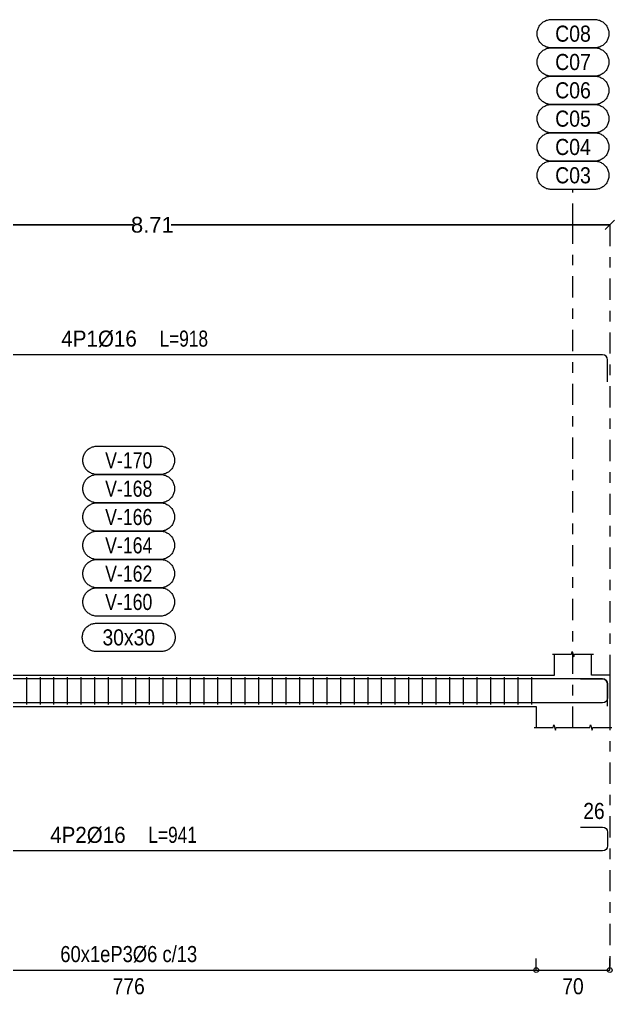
# Model space of a CAD drawing. Header units: millimetres. Extents: x 2 to 158, y -69 to 77.
# Drawn here: x 19.73 to 25.4, y -46.02 to -36.73 of the extents above; entities that cross this region are included whole.
import ezdxf
from ezdxf.enums import TextEntityAlignment as Align

# ---------------------------------------------------------------- set-up
doc = ezdxf.new("R2010")
doc.units = ezdxf.units.MM
doc.linetypes.add('CYPE_RAYAPUNTO', pattern=[0.4125, 0.2025, -0.105, 0, -0.105])
for name, color, linetype, lineweight in [('ALZ_ARM_LONG_ARM_TEXTOS', 3, 'Continuous', 9), ('ALZ_ARM_LONG_TXT_LONG', 3, 'Continuous', 9), ('ALZ_ARM_TRANS_TXT_EST', 3, 'Continuous', 9), ('ALZ_CONT_NUDOS', 122, 'Continuous', 9), ('ALZ_CONT_VIG_HORMIGON', 2, 'Continuous', 9), ('ALZ_COT_COT_ANCLAJES', 3, 'Continuous', 0), ('ALZ_COT_COT_EST', 3, 'Continuous', 0), ('ALZ_COT_COT_LIN_APOYOS', 2, 'CYPE_RAYAPUNTO', 0), ('ALZ_COT_LONGITUD_PROYECTADA', 122, 'Continuous', 0), ('ALZ_COT_TEXTOS_ESTRIBOS', 122, 'Continuous', 0), ('ALZ_REF_COT_LIN_AUX_COTA', 2, 'CYPE_RAYAPUNTO', 9), ('ALZ_REF_REF_NOMBRE', 3, 'Continuous', 9), ('ALZ_REF_REF_REFERENCIA', 3, 'Continuous', 9), ('ALZ_REF_TEXTO_REF_NOMBRE', 3, 'Continuous', 9), ('ALZ_REF_TEXTO_REF_REFERENCIA', 3, 'Continuous', 9), ('ARM_LONGITUDINAL_Ø16', 212, 'Continuous', 9), ('ARM_TRANSVERSAL_Ø6', 151, 'Continuous', 9)]:
    doc.layers.add(name, color=color, linetype=linetype, lineweight=lineweight)
doc.styles.add('CYPETXT_0.225_romans', font='arial.ttf', dxfattribs={"height": 0.15})
doc.styles.add('CYPETXT_romans', font='arial.ttf', dxfattribs={"height": 0.2})
doc.dimstyles.new('cype_oblique', dxfattribs={"dimtxt": 0.18, "dimasz": 0.18, "dimexe": 0.05625, "dimexo": 0.05625, "dimgap": 0, "dimtad": 0, "dimdec": 4, "dimzin": 0, "dimdsep": 46, "dimtxsty": 'CYPETXT_0.225_romans', "dimblk": 'OBLIQUE', "dimtsz": 0.045, "dimcen": 0.09, "dimadec": 0, "dimazin": 0, "dimtfac": 1, "dimtdec": 4, "dimtofl": 0, "dimtmove": 2, "dimatfit": 3, "dimfxl": 1, "dimtolj": 1, "dimtzin": 0, "dimarcsym": 0})

# ---------------------------------------------------------------- blocks, each defined once
blk = doc.blocks.new('*D255')
at = {"layer": 'ALZ_COT_LONGITUD_PROYECTADA', "color": 0, "lineweight": -2, "transparency": 16777216}
for p, q in [((16.5972, -38.7325), (16.6872, -38.6425)), ((25.3072, -38.7325), (25.3972, -38.6425)), ((16.6422, -38.6875), (20.8168, -38.6875)), ((25.3522, -38.6875), (21.1777, -38.6875))]:
    blk.add_line(p, q, dxfattribs=at)
at = {"layer": 'Defpoints', "color": 0, "transparency": 16777216}
for p in [(16.6422, -38.6875), (16.6422, -38.6875), (25.3522, -38.6875)]:
    blk.add_point(p, dxfattribs=at)
at = {"layer": 'ALZ_COT_LONGITUD_PROYECTADA', "color": 0, "transparency": 16777216, "insert": (20.9972, -38.6875), "char_height": 0.15, "attachment_point": 5, "style": 'CYPETXT_0.225_romans'}
blk.add_mtext('\\A1;8.71', dxfattribs=at)
blk = doc.blocks.new('_OBLIQUE')
at = {"color": 0, "linetype": 'ByBlock', "lineweight": -2}
blk.add_line((-0.5, -0.5), (0.5, 0.5), dxfattribs=at)

msp = doc.modelspace()

# ---------------------------------------------------------------- linework, layer by layer
at = {"layer": 'ALZ_CONT_NUDOS'}
for p, q in [((24.82721, -42.97948), (24.82721, -42.77948)), ((25.17721, -42.97948), (25.17721, -42.77948)), ((24.65221, -42.97948), (24.82721, -42.97948)), ((25.35221, -42.97948), (25.17721, -42.97948)), ((24.65221, -43.27948), (24.65221, -43.47948)), ((25.35221, -43.27948), (25.35221, -43.47948))]:
    msp.add_line(p, q, dxfattribs=at)
for points in [[(24.80721, -42.77948), (24.98721, -42.77948), (24.99471, -42.75448), (25.00971, -42.80448), (25.01721, -42.77948), (25.19721, -42.77948)], [(25.35221, -42.97948), (25.35221, -43.27948)], [(24.63221, -43.47948), (24.81221, -43.47948), (24.81971, -43.45448), (24.83471, -43.50448), (24.84221, -43.47948), (25.02221, -43.47948)], [(24.98221, -43.47948), (25.16221, -43.47948), (25.16971, -43.45448), (25.18471, -43.50448), (25.19221, -43.47948), (25.37221, -43.47948)]]:
    msp.add_lwpolyline(points, dxfattribs=at)
at = {"layer": 'ALZ_CONT_VIG_HORMIGON'}
for p, q in [((16.89221, -42.97948), (24.65221, -42.97948)), ((16.89221, -43.27948), (24.65221, -43.27948))]:
    msp.add_line(p, q, dxfattribs=at)
at = {"layer": 'ALZ_COT_COT_EST'}
msp.add_line((24.65221, -45.7914), (24.65221, -45.6789), dxfattribs=at)
for points in [[(16.89221, -45.7914), (24.65221, -45.7914), (24.65221, -45.6789)], [(24.65221, -45.7914), (25.35221, -45.7914), (25.35221, -45.6789)]]:
    msp.add_lwpolyline(points, dxfattribs=at)
for centre in [(24.65221, -45.7914), (24.65221, -45.7914), (25.35221, -45.7914)]:
    msp.add_circle(centre, 0.0225, dxfattribs=at)
at = {"layer": 'ALZ_COT_COT_LIN_APOYOS'}
msp.add_line((25.35221, -38.6875), (25.35221, -45.7914), dxfattribs=at)
at = {"layer": 'ALZ_REF_COT_LIN_AUX_COTA'}
for p, q in [((25.00221, -38.6875), (25.00221, -38.35)), ((25.00221, -43.47948), (25.00221, -38.6875))]:
    msp.add_line(p, q, dxfattribs=at)
at = {"layer": 'ALZ_REF_REF_NOMBRE'}
for points in [[(21.07371, -40.79698), (21.08273, -40.79728), (21.09171, -40.79818), (21.1006, -40.79968), (21.10938, -40.80178), (21.118, -40.80445), (21.12642, -40.80769), (21.1346, -40.81149), (21.14251, -40.81583), (21.15012, -40.82068), (21.15738, -40.82603), (21.16427, -40.83186), (21.17075, -40.83813), (21.17681, -40.84482), (21.1824, -40.8519), (21.1875, -40.85934), (21.1921, -40.8671), (21.19617, -40.87515), (21.19969, -40.88346), (21.20265, -40.89198), (21.20504, -40.90068), (21.20683, -40.90953), (21.20804, -40.91847), (21.20864, -40.92747), (21.20864, -40.93649), (21.20804, -40.94549), (21.20683, -40.95443), (21.20504, -40.96328), (21.20265, -40.97198), (21.19969, -40.9805), (21.19617, -40.98881), (21.1921, -40.99686), (21.1875, -41.00462), (21.1824, -41.01206), (21.17681, -41.01914), (21.17075, -41.02583), (21.16427, -41.0321), (21.15738, -41.03793), (21.15012, -41.04328), (21.14251, -41.04813), (21.1346, -41.05247), (21.12642, -41.05627), (21.118, -41.05951), (21.10938, -41.06218), (21.1006, -41.06427), (21.09171, -41.06578), (21.08273, -41.06668), (21.07371, -41.06698), (20.47071, -41.06698), (20.4617, -41.06668), (20.45272, -41.06578), (20.44382, -41.06427), (20.43505, -41.06218), (20.42643, -41.05951), (20.41801, -41.05627), (20.40983, -41.05247), (20.40192, -41.04813), (20.39431, -41.04328), (20.38705, -41.03793), (20.38016, -41.0321), (20.37367, -41.02583), (20.36762, -41.01914), (20.36203, -41.01206), (20.35692, -41.00462), (20.35233, -40.99686), (20.34826, -40.98881), (20.34473, -40.9805), (20.34177, -40.97198), (20.33939, -40.96328), (20.33759, -40.95443), (20.33639, -40.94549), (20.33579, -40.93649), (20.33579, -40.92747), (20.33639, -40.91847), (20.33759, -40.90953), (20.33939, -40.90068), (20.34177, -40.89198), (20.34473, -40.88346), (20.34826, -40.87515), (20.35233, -40.8671), (20.35692, -40.85934), (20.36203, -40.8519), (20.36762, -40.84482), (20.37367, -40.83813), (20.38016, -40.83186), (20.38705, -40.82603), (20.39431, -40.82068), (20.40192, -40.81583), (20.40983, -40.81149), (20.41801, -40.80769), (20.42643, -40.80445), (20.43505, -40.80178), (20.44382, -40.79968), (20.45272, -40.79818), (20.4617, -40.79728), (20.47071, -40.79698), (21.07371, -40.79698)], [(21.07371, -41.06698), (21.08273, -41.06728), (21.09171, -41.06818), (21.1006, -41.06968), (21.10938, -41.07178), (21.118, -41.07445), (21.12642, -41.07769), (21.1346, -41.08149), (21.14251, -41.08583), (21.15012, -41.09068), (21.15738, -41.09603), (21.16427, -41.10186), (21.17075, -41.10813), (21.17681, -41.11482), (21.1824, -41.1219), (21.1875, -41.12934), (21.1921, -41.1371), (21.19617, -41.14515), (21.19969, -41.15346), (21.20265, -41.16198), (21.20504, -41.17068), (21.20683, -41.17953), (21.20804, -41.18847), (21.20864, -41.19747), (21.20864, -41.20649), (21.20804, -41.21549), (21.20683, -41.22443), (21.20504, -41.23328), (21.20265, -41.24198), (21.19969, -41.2505), (21.19617, -41.25881), (21.1921, -41.26686), (21.1875, -41.27462), (21.1824, -41.28206), (21.17681, -41.28914), (21.17075, -41.29583), (21.16427, -41.3021), (21.15738, -41.30793), (21.15012, -41.31328), (21.14251, -41.31813), (21.1346, -41.32247), (21.12642, -41.32627), (21.118, -41.32951), (21.10938, -41.33218), (21.1006, -41.33427), (21.09171, -41.33578), (21.08273, -41.33668), (21.07371, -41.33698), (20.47071, -41.33698), (20.4617, -41.33668), (20.45272, -41.33578), (20.44382, -41.33427), (20.43505, -41.33218), (20.42643, -41.32951), (20.41801, -41.32627), (20.40983, -41.32247), (20.40192, -41.31813), (20.39431, -41.31328), (20.38705, -41.30793), (20.38016, -41.3021), (20.37367, -41.29583), (20.36762, -41.28914), (20.36203, -41.28206), (20.35692, -41.27462), (20.35233, -41.26686), (20.34826, -41.25881), (20.34473, -41.2505), (20.34177, -41.24198), (20.33939, -41.23328), (20.33759, -41.22443), (20.33639, -41.21549), (20.33579, -41.20649), (20.33579, -41.19747), (20.33639, -41.18847), (20.33759, -41.17953), (20.33939, -41.17068), (20.34177, -41.16198), (20.34473, -41.15346), (20.34826, -41.14515), (20.35233, -41.1371), (20.35692, -41.12934), (20.36203, -41.1219), (20.36762, -41.11482), (20.37367, -41.10813), (20.38016, -41.10186), (20.38705, -41.09603), (20.39431, -41.09068), (20.40192, -41.08583), (20.40983, -41.08149), (20.41801, -41.07769), (20.42643, -41.07445), (20.43505, -41.07178), (20.44382, -41.06968), (20.45272, -41.06818), (20.4617, -41.06728), (20.47071, -41.06698), (21.07371, -41.06698)], [(21.07371, -41.33698), (21.08273, -41.33728), (21.09171, -41.33818), (21.1006, -41.33968), (21.10938, -41.34178), (21.118, -41.34445), (21.12642, -41.34769), (21.1346, -41.35149), (21.14251, -41.35583), (21.15012, -41.36068), (21.15738, -41.36603), (21.16427, -41.37186), (21.17075, -41.37813), (21.17681, -41.38482), (21.1824, -41.3919), (21.1875, -41.39934), (21.1921, -41.4071), (21.19617, -41.41515), (21.19969, -41.42346), (21.20265, -41.43198), (21.20504, -41.44068), (21.20683, -41.44953), (21.20804, -41.45847), (21.20864, -41.46747), (21.20864, -41.47649), (21.20804, -41.48549), (21.20683, -41.49443), (21.20504, -41.50328), (21.20265, -41.51198), (21.19969, -41.5205), (21.19617, -41.52881), (21.1921, -41.53686), (21.1875, -41.54462), (21.1824, -41.55206), (21.17681, -41.55914), (21.17075, -41.56583), (21.16427, -41.5721), (21.15738, -41.57793), (21.15012, -41.58328), (21.14251, -41.58813), (21.1346, -41.59247), (21.12642, -41.59627), (21.118, -41.59951), (21.10938, -41.60218), (21.1006, -41.60427), (21.09171, -41.60578), (21.08273, -41.60668), (21.07371, -41.60698), (20.47071, -41.60698), (20.4617, -41.60668), (20.45272, -41.60578), (20.44382, -41.60427), (20.43505, -41.60218), (20.42643, -41.59951), (20.41801, -41.59627), (20.40983, -41.59247), (20.40192, -41.58813), (20.39431, -41.58328), (20.38705, -41.57793), (20.38016, -41.5721), (20.37367, -41.56583), (20.36762, -41.55914), (20.36203, -41.55206), (20.35692, -41.54462), (20.35233, -41.53686), (20.34826, -41.52881), (20.34473, -41.5205), (20.34177, -41.51198), (20.33939, -41.50328), (20.33759, -41.49443), (20.33639, -41.48549), (20.33579, -41.47649), (20.33579, -41.46747), (20.33639, -41.45847), (20.33759, -41.44953), (20.33939, -41.44068), (20.34177, -41.43198), (20.34473, -41.42346), (20.34826, -41.41515), (20.35233, -41.4071), (20.35692, -41.39934), (20.36203, -41.3919), (20.36762, -41.38482), (20.37367, -41.37813), (20.38016, -41.37186), (20.38705, -41.36603), (20.39431, -41.36068), (20.40192, -41.35583), (20.40983, -41.35149), (20.41801, -41.34769), (20.42643, -41.34445), (20.43505, -41.34178), (20.44382, -41.33968), (20.45272, -41.33818), (20.4617, -41.33728), (20.47071, -41.33698), (21.07371, -41.33698)], [(21.07371, -41.60698), (21.08273, -41.60728), (21.09171, -41.60818), (21.1006, -41.60968), (21.10938, -41.61178), (21.118, -41.61445), (21.12642, -41.61769), (21.1346, -41.62149), (21.14251, -41.62583), (21.15012, -41.63068), (21.15738, -41.63603), (21.16427, -41.64186), (21.17075, -41.64813), (21.17681, -41.65482), (21.1824, -41.6619), (21.1875, -41.66934), (21.1921, -41.6771), (21.19617, -41.68515), (21.19969, -41.69346), (21.20265, -41.70198), (21.20504, -41.71068), (21.20683, -41.71953), (21.20804, -41.72847), (21.20864, -41.73747), (21.20864, -41.74649), (21.20804, -41.75549), (21.20683, -41.76443), (21.20504, -41.77328), (21.20265, -41.78198), (21.19969, -41.7905), (21.19617, -41.79881), (21.1921, -41.80686), (21.1875, -41.81462), (21.1824, -41.82206), (21.17681, -41.82914), (21.17075, -41.83583), (21.16427, -41.8421), (21.15738, -41.84793), (21.15012, -41.85328), (21.14251, -41.85813), (21.1346, -41.86247), (21.12642, -41.86627), (21.118, -41.86951), (21.10938, -41.87218), (21.1006, -41.87427), (21.09171, -41.87578), (21.08273, -41.87668), (21.07371, -41.87698), (20.47071, -41.87698), (20.4617, -41.87668), (20.45272, -41.87578), (20.44382, -41.87427), (20.43505, -41.87218), (20.42643, -41.86951), (20.41801, -41.86627), (20.40983, -41.86247), (20.40192, -41.85813), (20.39431, -41.85328), (20.38705, -41.84793), (20.38016, -41.8421), (20.37367, -41.83583), (20.36762, -41.82914), (20.36203, -41.82206), (20.35692, -41.81462), (20.35233, -41.80686), (20.34826, -41.79881), (20.34473, -41.7905), (20.34177, -41.78198), (20.33939, -41.77328), (20.33759, -41.76443), (20.33639, -41.75549), (20.33579, -41.74649), (20.33579, -41.73747), (20.33639, -41.72847), (20.33759, -41.71953), (20.33939, -41.71068), (20.34177, -41.70198), (20.34473, -41.69346), (20.34826, -41.68515), (20.35233, -41.6771), (20.35692, -41.66934), (20.36203, -41.6619), (20.36762, -41.65482), (20.37367, -41.64813), (20.38016, -41.64186), (20.38705, -41.63603), (20.39431, -41.63068), (20.40192, -41.62583), (20.40983, -41.62149), (20.41801, -41.61769), (20.42643, -41.61445), (20.43505, -41.61178), (20.44382, -41.60968), (20.45272, -41.60818), (20.4617, -41.60728), (20.47071, -41.60698), (21.07371, -41.60698)], [(21.07371, -41.87698), (21.08273, -41.87728), (21.09171, -41.87818), (21.1006, -41.87968), (21.10938, -41.88178), (21.118, -41.88445), (21.12642, -41.88769), (21.1346, -41.89149), (21.14251, -41.89583), (21.15012, -41.90068), (21.15738, -41.90603), (21.16427, -41.91186), (21.17075, -41.91813), (21.17681, -41.92482), (21.1824, -41.9319), (21.1875, -41.93934), (21.1921, -41.9471), (21.19617, -41.95515), (21.19969, -41.96346), (21.20265, -41.97198), (21.20504, -41.98068), (21.20683, -41.98953), (21.20804, -41.99847), (21.20864, -42.00747), (21.20864, -42.01649), (21.20804, -42.02549), (21.20683, -42.03443), (21.20504, -42.04328), (21.20265, -42.05198), (21.19969, -42.0605), (21.19617, -42.06881), (21.1921, -42.07686), (21.1875, -42.08462), (21.1824, -42.09206), (21.17681, -42.09914), (21.17075, -42.10583), (21.16427, -42.1121), (21.15738, -42.11793), (21.15012, -42.12328), (21.14251, -42.12813), (21.1346, -42.13247), (21.12642, -42.13627), (21.118, -42.13951), (21.10938, -42.14218), (21.1006, -42.14427), (21.09171, -42.14578), (21.08273, -42.14668), (21.07371, -42.14698), (20.47071, -42.14698), (20.4617, -42.14668), (20.45272, -42.14578), (20.44382, -42.14427), (20.43505, -42.14218), (20.42643, -42.13951), (20.41801, -42.13627), (20.40983, -42.13247), (20.40192, -42.12813), (20.39431, -42.12328), (20.38705, -42.11793), (20.38016, -42.1121), (20.37367, -42.10583), (20.36762, -42.09914), (20.36203, -42.09206), (20.35692, -42.08462), (20.35233, -42.07686), (20.34826, -42.06881), (20.34473, -42.0605), (20.34177, -42.05198), (20.33939, -42.04328), (20.33759, -42.03443), (20.33639, -42.02549), (20.33579, -42.01649), (20.33579, -42.00747), (20.33639, -41.99847), (20.33759, -41.98953), (20.33939, -41.98068), (20.34177, -41.97198), (20.34473, -41.96346), (20.34826, -41.95515), (20.35233, -41.9471), (20.35692, -41.93934), (20.36203, -41.9319), (20.36762, -41.92482), (20.37367, -41.91813), (20.38016, -41.91186), (20.38705, -41.90603), (20.39431, -41.90068), (20.40192, -41.89583), (20.40983, -41.89149), (20.41801, -41.88769), (20.42643, -41.88445), (20.43505, -41.88178), (20.44382, -41.87968), (20.45272, -41.87818), (20.4617, -41.87728), (20.47071, -41.87698), (21.07371, -41.87698)], [(21.07371, -42.14698), (21.08273, -42.14728), (21.09171, -42.14818), (21.1006, -42.14968), (21.10938, -42.15178), (21.118, -42.15445), (21.12642, -42.15769), (21.1346, -42.16149), (21.14251, -42.16583), (21.15012, -42.17068), (21.15738, -42.17603), (21.16427, -42.18186), (21.17075, -42.18813), (21.17681, -42.19482), (21.1824, -42.2019), (21.1875, -42.20934), (21.1921, -42.2171), (21.19617, -42.22515), (21.19969, -42.23346), (21.20265, -42.24198), (21.20504, -42.25068), (21.20683, -42.25953), (21.20804, -42.26847), (21.20864, -42.27747), (21.20864, -42.28649), (21.20804, -42.29549), (21.20683, -42.30443), (21.20504, -42.31328), (21.20265, -42.32198), (21.19969, -42.3305), (21.19617, -42.33881), (21.1921, -42.34686), (21.1875, -42.35462), (21.1824, -42.36206), (21.17681, -42.36914), (21.17075, -42.37583), (21.16427, -42.3821), (21.15738, -42.38793), (21.15012, -42.39328), (21.14251, -42.39813), (21.1346, -42.40247), (21.12642, -42.40627), (21.118, -42.40951), (21.10938, -42.41218), (21.1006, -42.41427), (21.09171, -42.41578), (21.08273, -42.41668), (21.07371, -42.41698), (20.47071, -42.41698), (20.4617, -42.41668), (20.45272, -42.41578), (20.44382, -42.41427), (20.43505, -42.41218), (20.42643, -42.40951), (20.41801, -42.40627), (20.40983, -42.40247), (20.40192, -42.39813), (20.39431, -42.39328), (20.38705, -42.38793), (20.38016, -42.3821), (20.37367, -42.37583), (20.36762, -42.36914), (20.36203, -42.36206), (20.35692, -42.35462), (20.35233, -42.34686), (20.34826, -42.33881), (20.34473, -42.3305), (20.34177, -42.32198), (20.33939, -42.31328), (20.33759, -42.30443), (20.33639, -42.29549), (20.33579, -42.28649), (20.33579, -42.27747), (20.33639, -42.26847), (20.33759, -42.25953), (20.33939, -42.25068), (20.34177, -42.24198), (20.34473, -42.23346), (20.34826, -42.22515), (20.35233, -42.2171), (20.35692, -42.20934), (20.36203, -42.2019), (20.36762, -42.19482), (20.37367, -42.18813), (20.38016, -42.18186), (20.38705, -42.17603), (20.39431, -42.17068), (20.40192, -42.16583), (20.40983, -42.16149), (20.41801, -42.15769), (20.42643, -42.15445), (20.43505, -42.15178), (20.44382, -42.14968), (20.45272, -42.14818), (20.4617, -42.14728), (20.47071, -42.14698), (21.07371, -42.14698)], [(21.07934, -42.48448), (21.08836, -42.48478), (21.09733, -42.48568), (21.10623, -42.48718), (21.115, -42.48928), (21.12362, -42.49195), (21.13204, -42.49519), (21.14022, -42.49899), (21.14814, -42.50333), (21.15574, -42.50818), (21.163, -42.51353), (21.16989, -42.51936), (21.17638, -42.52563), (21.18243, -42.53232), (21.18802, -42.5394), (21.19313, -42.54684), (21.19773, -42.5546), (21.2018, -42.56265), (21.20532, -42.57096), (21.20828, -42.57948), (21.21066, -42.58818), (21.21246, -42.59703), (21.21366, -42.60597), (21.21426, -42.61497), (21.21426, -42.62399), (21.21366, -42.63299), (21.21246, -42.64193), (21.21066, -42.65078), (21.20828, -42.65948), (21.20532, -42.668), (21.2018, -42.67631), (21.19773, -42.68436), (21.19313, -42.69212), (21.18802, -42.69956), (21.18243, -42.70664), (21.17638, -42.71333), (21.16989, -42.7196), (21.163, -42.72543), (21.15574, -42.73078), (21.14814, -42.73563), (21.14022, -42.73997), (21.13204, -42.74377), (21.12362, -42.74701), (21.115, -42.74968), (21.10623, -42.75177), (21.09733, -42.75328), (21.08836, -42.75418), (21.07934, -42.75448), (20.46509, -42.75448), (20.45607, -42.75418), (20.44709, -42.75328), (20.4382, -42.75177), (20.42942, -42.74968), (20.42081, -42.74701), (20.41239, -42.74377), (20.4042, -42.73997), (20.39629, -42.73563), (20.38869, -42.73078), (20.38142, -42.72543), (20.37453, -42.7196), (20.36805, -42.71333), (20.362, -42.70664), (20.3564, -42.69956), (20.3513, -42.69212), (20.3467, -42.68436), (20.34263, -42.67631), (20.33911, -42.668), (20.33615, -42.65948), (20.33377, -42.65078), (20.33197, -42.64193), (20.33077, -42.63299), (20.33016, -42.62399), (20.33016, -42.61497), (20.33077, -42.60597), (20.33197, -42.59703), (20.33377, -42.58818), (20.33615, -42.57948), (20.33911, -42.57096), (20.34263, -42.56265), (20.3467, -42.5546), (20.3513, -42.54684), (20.3564, -42.5394), (20.362, -42.53232), (20.36805, -42.52563), (20.37453, -42.51936), (20.38142, -42.51353), (20.38869, -42.50818), (20.39629, -42.50333), (20.4042, -42.49899), (20.41239, -42.49519), (20.42081, -42.49195), (20.42942, -42.48928), (20.4382, -42.48718), (20.44709, -42.48568), (20.45607, -42.48478), (20.46509, -42.48448), (21.07934, -42.48448)]]:
    msp.add_lwpolyline(points, close=True, dxfattribs=at)
at = {"layer": 'ALZ_REF_REF_REFERENCIA'}
for points in [[(25.20921, -36.73), (25.21823, -36.7303), (25.22721, -36.73121), (25.2361, -36.73271), (25.24488, -36.7348), (25.2535, -36.73747), (25.26192, -36.74071), (25.2701, -36.74451), (25.27801, -36.74885), (25.28562, -36.7537), (25.29288, -36.75905), (25.29977, -36.76488), (25.30625, -36.77115), (25.31231, -36.77784), (25.3179, -36.78492), (25.323, -36.79236), (25.3276, -36.80012), (25.33167, -36.80817), (25.33519, -36.81648), (25.33815, -36.825), (25.34054, -36.83371), (25.34233, -36.84255), (25.34354, -36.85149), (25.34414, -36.86049), (25.34414, -36.86951), (25.34354, -36.87851), (25.34233, -36.88746), (25.34054, -36.8963), (25.33815, -36.905), (25.33519, -36.91352), (25.33167, -36.92183), (25.3276, -36.92988), (25.323, -36.93764), (25.3179, -36.94508), (25.31231, -36.95216), (25.30625, -36.95885), (25.29977, -36.96512), (25.29288, -36.97095), (25.28562, -36.9763), (25.27801, -36.98116), (25.2701, -36.98549), (25.26192, -36.98929), (25.2535, -36.99253), (25.24488, -36.9952), (25.2361, -36.9973), (25.22721, -36.9988), (25.21823, -36.9997), (25.20921, -37), (24.79521, -37), (24.7862, -36.9997), (24.77722, -36.9988), (24.76832, -36.9973), (24.75955, -36.9952), (24.75093, -36.99253), (24.74251, -36.98929), (24.73433, -36.98549), (24.72642, -36.98116), (24.71881, -36.9763), (24.71155, -36.97095), (24.70466, -36.96512), (24.69817, -36.95885), (24.69212, -36.95216), (24.68653, -36.94508), (24.68142, -36.93764), (24.67683, -36.92988), (24.67276, -36.92183), (24.66923, -36.91352), (24.66627, -36.905), (24.66389, -36.8963), (24.66209, -36.88746), (24.66089, -36.87851), (24.66029, -36.86951), (24.66029, -36.86049), (24.66089, -36.85149), (24.66209, -36.84255), (24.66389, -36.83371), (24.66627, -36.825), (24.66923, -36.81648), (24.67276, -36.80817), (24.67683, -36.80012), (24.68142, -36.79236), (24.68653, -36.78492), (24.69212, -36.77784), (24.69817, -36.77115), (24.70466, -36.76488), (24.71155, -36.75905), (24.71881, -36.7537), (24.72642, -36.74885), (24.73433, -36.74451), (24.74251, -36.74071), (24.75093, -36.73747), (24.75955, -36.7348), (24.76832, -36.73271), (24.77722, -36.73121), (24.7862, -36.7303), (24.79521, -36.73), (25.20921, -36.73)], [(25.20921, -37), (25.21823, -37.0003), (25.22721, -37.00121), (25.2361, -37.00271), (25.24488, -37.0048), (25.2535, -37.00747), (25.26192, -37.01071), (25.2701, -37.01451), (25.27801, -37.01885), (25.28562, -37.0237), (25.29288, -37.02905), (25.29977, -37.03488), (25.30625, -37.04115), (25.31231, -37.04784), (25.3179, -37.05492), (25.323, -37.06236), (25.3276, -37.07012), (25.33167, -37.07817), (25.33519, -37.08648), (25.33815, -37.095), (25.34054, -37.10371), (25.34233, -37.11255), (25.34354, -37.12149), (25.34414, -37.13049), (25.34414, -37.13951), (25.34354, -37.14851), (25.34233, -37.15746), (25.34054, -37.1663), (25.33815, -37.175), (25.33519, -37.18352), (25.33167, -37.19183), (25.3276, -37.19988), (25.323, -37.20764), (25.3179, -37.21508), (25.31231, -37.22216), (25.30625, -37.22885), (25.29977, -37.23512), (25.29288, -37.24095), (25.28562, -37.2463), (25.27801, -37.25116), (25.2701, -37.25549), (25.26192, -37.25929), (25.2535, -37.26253), (25.24488, -37.2652), (25.2361, -37.2673), (25.22721, -37.2688), (25.21823, -37.2697), (25.20921, -37.27), (24.79521, -37.27), (24.7862, -37.2697), (24.77722, -37.2688), (24.76832, -37.2673), (24.75955, -37.2652), (24.75093, -37.26253), (24.74251, -37.25929), (24.73433, -37.25549), (24.72642, -37.25116), (24.71881, -37.2463), (24.71155, -37.24095), (24.70466, -37.23512), (24.69817, -37.22885), (24.69212, -37.22216), (24.68653, -37.21508), (24.68142, -37.20764), (24.67683, -37.19988), (24.67276, -37.19183), (24.66923, -37.18352), (24.66627, -37.175), (24.66389, -37.1663), (24.66209, -37.15746), (24.66089, -37.14851), (24.66029, -37.13951), (24.66029, -37.13049), (24.66089, -37.12149), (24.66209, -37.11255), (24.66389, -37.10371), (24.66627, -37.095), (24.66923, -37.08648), (24.67276, -37.07817), (24.67683, -37.07012), (24.68142, -37.06236), (24.68653, -37.05492), (24.69212, -37.04784), (24.69817, -37.04115), (24.70466, -37.03488), (24.71155, -37.02905), (24.71881, -37.0237), (24.72642, -37.01885), (24.73433, -37.01451), (24.74251, -37.01071), (24.75093, -37.00747), (24.75955, -37.0048), (24.76832, -37.00271), (24.77722, -37.00121), (24.7862, -37.0003), (24.79521, -37), (25.20921, -37)], [(25.20921, -37.27), (25.21823, -37.2703), (25.22721, -37.27121), (25.2361, -37.27271), (25.24488, -37.2748), (25.2535, -37.27747), (25.26192, -37.28071), (25.2701, -37.28451), (25.27801, -37.28885), (25.28562, -37.2937), (25.29288, -37.29905), (25.29977, -37.30488), (25.30625, -37.31115), (25.31231, -37.31784), (25.3179, -37.32492), (25.323, -37.33236), (25.3276, -37.34012), (25.33167, -37.34817), (25.33519, -37.35648), (25.33815, -37.365), (25.34054, -37.37371), (25.34233, -37.38255), (25.34354, -37.39149), (25.34414, -37.40049), (25.34414, -37.40951), (25.34354, -37.41851), (25.34233, -37.42746), (25.34054, -37.4363), (25.33815, -37.445), (25.33519, -37.45352), (25.33167, -37.46183), (25.3276, -37.46988), (25.323, -37.47764), (25.3179, -37.48508), (25.31231, -37.49216), (25.30625, -37.49885), (25.29977, -37.50512), (25.29288, -37.51095), (25.28562, -37.5163), (25.27801, -37.52116), (25.2701, -37.52549), (25.26192, -37.52929), (25.2535, -37.53253), (25.24488, -37.5352), (25.2361, -37.5373), (25.22721, -37.5388), (25.21823, -37.5397), (25.20921, -37.54), (24.79521, -37.54), (24.7862, -37.5397), (24.77722, -37.5388), (24.76832, -37.5373), (24.75955, -37.5352), (24.75093, -37.53253), (24.74251, -37.52929), (24.73433, -37.52549), (24.72642, -37.52116), (24.71881, -37.5163), (24.71155, -37.51095), (24.70466, -37.50512), (24.69817, -37.49885), (24.69212, -37.49216), (24.68653, -37.48508), (24.68142, -37.47764), (24.67683, -37.46988), (24.67276, -37.46183), (24.66923, -37.45352), (24.66627, -37.445), (24.66389, -37.4363), (24.66209, -37.42746), (24.66089, -37.41851), (24.66029, -37.40951), (24.66029, -37.40049), (24.66089, -37.39149), (24.66209, -37.38255), (24.66389, -37.37371), (24.66627, -37.365), (24.66923, -37.35648), (24.67276, -37.34817), (24.67683, -37.34012), (24.68142, -37.33236), (24.68653, -37.32492), (24.69212, -37.31784), (24.69817, -37.31115), (24.70466, -37.30488), (24.71155, -37.29905), (24.71881, -37.2937), (24.72642, -37.28885), (24.73433, -37.28451), (24.74251, -37.28071), (24.75093, -37.27747), (24.75955, -37.2748), (24.76832, -37.27271), (24.77722, -37.27121), (24.7862, -37.2703), (24.79521, -37.27), (25.20921, -37.27)], [(25.20921, -37.54), (25.21823, -37.5403), (25.22721, -37.54121), (25.2361, -37.54271), (25.24488, -37.5448), (25.2535, -37.54747), (25.26192, -37.55071), (25.2701, -37.55451), (25.27801, -37.55885), (25.28562, -37.5637), (25.29288, -37.56905), (25.29977, -37.57488), (25.30625, -37.58115), (25.31231, -37.58784), (25.3179, -37.59492), (25.323, -37.60236), (25.3276, -37.61012), (25.33167, -37.61817), (25.33519, -37.62648), (25.33815, -37.635), (25.34054, -37.64371), (25.34233, -37.65255), (25.34354, -37.66149), (25.34414, -37.67049), (25.34414, -37.67951), (25.34354, -37.68851), (25.34233, -37.69746), (25.34054, -37.7063), (25.33815, -37.715), (25.33519, -37.72352), (25.33167, -37.73183), (25.3276, -37.73988), (25.323, -37.74764), (25.3179, -37.75508), (25.31231, -37.76216), (25.30625, -37.76885), (25.29977, -37.77512), (25.29288, -37.78095), (25.28562, -37.7863), (25.27801, -37.79116), (25.2701, -37.79549), (25.26192, -37.79929), (25.2535, -37.80253), (25.24488, -37.8052), (25.2361, -37.8073), (25.22721, -37.8088), (25.21823, -37.8097), (25.20921, -37.81), (24.79521, -37.81), (24.7862, -37.8097), (24.77722, -37.8088), (24.76832, -37.8073), (24.75955, -37.8052), (24.75093, -37.80253), (24.74251, -37.79929), (24.73433, -37.79549), (24.72642, -37.79116), (24.71881, -37.7863), (24.71155, -37.78095), (24.70466, -37.77512), (24.69817, -37.76885), (24.69212, -37.76216), (24.68653, -37.75508), (24.68142, -37.74764), (24.67683, -37.73988), (24.67276, -37.73183), (24.66923, -37.72352), (24.66627, -37.715), (24.66389, -37.7063), (24.66209, -37.69746), (24.66089, -37.68851), (24.66029, -37.67951), (24.66029, -37.67049), (24.66089, -37.66149), (24.66209, -37.65255), (24.66389, -37.64371), (24.66627, -37.635), (24.66923, -37.62648), (24.67276, -37.61817), (24.67683, -37.61012), (24.68142, -37.60236), (24.68653, -37.59492), (24.69212, -37.58784), (24.69817, -37.58115), (24.70466, -37.57488), (24.71155, -37.56905), (24.71881, -37.5637), (24.72642, -37.55885), (24.73433, -37.55451), (24.74251, -37.55071), (24.75093, -37.54747), (24.75955, -37.5448), (24.76832, -37.54271), (24.77722, -37.54121), (24.7862, -37.5403), (24.79521, -37.54), (25.20921, -37.54)], [(25.20921, -37.81), (25.21823, -37.8103), (25.22721, -37.81121), (25.2361, -37.81271), (25.24488, -37.8148), (25.2535, -37.81747), (25.26192, -37.82071), (25.2701, -37.82451), (25.27801, -37.82885), (25.28562, -37.8337), (25.29288, -37.83905), (25.29977, -37.84488), (25.30625, -37.85115), (25.31231, -37.85784), (25.3179, -37.86492), (25.323, -37.87236), (25.3276, -37.88012), (25.33167, -37.88817), (25.33519, -37.89648), (25.33815, -37.905), (25.34054, -37.91371), (25.34233, -37.92255), (25.34354, -37.93149), (25.34414, -37.94049), (25.34414, -37.94951), (25.34354, -37.95851), (25.34233, -37.96746), (25.34054, -37.9763), (25.33815, -37.985), (25.33519, -37.99352), (25.33167, -38.00183), (25.3276, -38.00988), (25.323, -38.01764), (25.3179, -38.02508), (25.31231, -38.03216), (25.30625, -38.03885), (25.29977, -38.04512), (25.29288, -38.05095), (25.28562, -38.0563), (25.27801, -38.06116), (25.2701, -38.06549), (25.26192, -38.06929), (25.2535, -38.07253), (25.24488, -38.0752), (25.2361, -38.0773), (25.22721, -38.0788), (25.21823, -38.0797), (25.20921, -38.08), (24.79521, -38.08), (24.7862, -38.0797), (24.77722, -38.0788), (24.76832, -38.0773), (24.75955, -38.0752), (24.75093, -38.07253), (24.74251, -38.06929), (24.73433, -38.06549), (24.72642, -38.06116), (24.71881, -38.0563), (24.71155, -38.05095), (24.70466, -38.04512), (24.69817, -38.03885), (24.69212, -38.03216), (24.68653, -38.02508), (24.68142, -38.01764), (24.67683, -38.00988), (24.67276, -38.00183), (24.66923, -37.99352), (24.66627, -37.985), (24.66389, -37.9763), (24.66209, -37.96746), (24.66089, -37.95851), (24.66029, -37.94951), (24.66029, -37.94049), (24.66089, -37.93149), (24.66209, -37.92255), (24.66389, -37.91371), (24.66627, -37.905), (24.66923, -37.89648), (24.67276, -37.88817), (24.67683, -37.88012), (24.68142, -37.87236), (24.68653, -37.86492), (24.69212, -37.85784), (24.69817, -37.85115), (24.70466, -37.84488), (24.71155, -37.83905), (24.71881, -37.8337), (24.72642, -37.82885), (24.73433, -37.82451), (24.74251, -37.82071), (24.75093, -37.81747), (24.75955, -37.8148), (24.76832, -37.81271), (24.77722, -37.81121), (24.7862, -37.8103), (24.79521, -37.81), (25.20921, -37.81)], [(25.20921, -38.08), (25.21823, -38.0803), (25.22721, -38.08121), (25.2361, -38.08271), (25.24488, -38.0848), (25.2535, -38.08747), (25.26192, -38.09071), (25.2701, -38.09451), (25.27801, -38.09885), (25.28562, -38.1037), (25.29288, -38.10905), (25.29977, -38.11488), (25.30625, -38.12115), (25.31231, -38.12784), (25.3179, -38.13492), (25.323, -38.14236), (25.3276, -38.15012), (25.33167, -38.15817), (25.33519, -38.16648), (25.33815, -38.175), (25.34054, -38.18371), (25.34233, -38.19255), (25.34354, -38.20149), (25.34414, -38.21049), (25.34414, -38.21951), (25.34354, -38.22851), (25.34233, -38.23746), (25.34054, -38.2463), (25.33815, -38.255), (25.33519, -38.26352), (25.33167, -38.27183), (25.3276, -38.27988), (25.323, -38.28764), (25.3179, -38.29508), (25.31231, -38.30216), (25.30625, -38.30885), (25.29977, -38.31512), (25.29288, -38.32095), (25.28562, -38.3263), (25.27801, -38.33116), (25.2701, -38.33549), (25.26192, -38.33929), (25.2535, -38.34253), (25.24488, -38.3452), (25.2361, -38.3473), (25.22721, -38.3488), (25.21823, -38.3497), (25.20921, -38.35), (24.79521, -38.35), (24.7862, -38.3497), (24.77722, -38.3488), (24.76832, -38.3473), (24.75955, -38.3452), (24.75093, -38.34253), (24.74251, -38.33929), (24.73433, -38.33549), (24.72642, -38.33116), (24.71881, -38.3263), (24.71155, -38.32095), (24.70466, -38.31512), (24.69817, -38.30885), (24.69212, -38.30216), (24.68653, -38.29508), (24.68142, -38.28764), (24.67683, -38.27988), (24.67276, -38.27183), (24.66923, -38.26352), (24.66627, -38.255), (24.66389, -38.2463), (24.66209, -38.23746), (24.66089, -38.22851), (24.66029, -38.21951), (24.66029, -38.21049), (24.66089, -38.20149), (24.66209, -38.19255), (24.66389, -38.18371), (24.66627, -38.175), (24.66923, -38.16648), (24.67276, -38.15817), (24.67683, -38.15012), (24.68142, -38.14236), (24.68653, -38.13492), (24.69212, -38.12784), (24.69817, -38.12115), (24.70466, -38.11488), (24.71155, -38.10905), (24.71881, -38.1037), (24.72642, -38.09885), (24.73433, -38.09451), (24.74251, -38.09071), (24.75093, -38.08747), (24.75955, -38.0848), (24.76832, -38.08271), (24.77722, -38.08121), (24.7862, -38.0803), (24.79521, -38.08), (25.20921, -38.08)]]:
    msp.add_lwpolyline(points, close=True, dxfattribs=at)
at = {"layer": 'ARM_LONGITUDINAL_Ø16'}
for points in [[(25.33221, -40.185), (25.33221, -39.973), (25.32856, -39.95463), (25.31815, -39.93906), (25.30258, -39.92865), (25.28421, -39.925), (16.41221, -39.925)], [(25.33221, -43.27548), (25.33221, -43.06348), (25.32856, -43.04511), (25.31815, -43.02954), (25.30258, -43.01913), (25.28421, -43.01548), (16.41221, -43.01548)], [(25.07221, -43.01548), (25.28421, -43.01548), (25.30258, -43.01913), (25.31815, -43.02954), (25.32856, -43.04511), (25.33221, -43.06348), (25.33221, -43.19548), (25.32856, -43.21385), (25.31815, -43.22942), (25.30258, -43.23983), (25.28421, -43.24348), (16.41221, -43.24348)], [(25.07221, -44.42729), (25.28421, -44.42729), (25.30258, -44.43094), (25.31815, -44.44135), (25.32856, -44.45692), (25.33221, -44.47529), (25.33221, -44.60729), (25.32856, -44.62566), (25.31815, -44.64123), (25.30258, -44.65164), (25.28421, -44.65529), (16.41221, -44.65529)]]:
    msp.add_lwpolyline(points, dxfattribs=at)
at = {"layer": 'ARM_TRANSVERSAL_Ø6'}
for p, q in [((19.79721, -42.99948), (19.79721, -43.25948)), ((19.92721, -42.99948), (19.92721, -43.25948)), ((20.05721, -42.99948), (20.05721, -43.25948)), ((20.18721, -42.99948), (20.18721, -43.25948)), ((20.31721, -42.99948), (20.31721, -43.25948)), ((20.44721, -42.99948), (20.44721, -43.25948)), ((20.57721, -42.99948), (20.57721, -43.25948)), ((20.70721, -42.99948), (20.70721, -43.25948)), ((20.83721, -42.99948), (20.83721, -43.25948)), ((20.96721, -42.99948), (20.96721, -43.25948)), ((21.09721, -42.99948), (21.09721, -43.25948)), ((21.22721, -42.99948), (21.22721, -43.25948)), ((21.35721, -42.99948), (21.35721, -43.25948)), ((21.48721, -42.99948), (21.48721, -43.25948)), ((21.61721, -42.99948), (21.61721, -43.25948)), ((21.74721, -42.99948), (21.74721, -43.25948)), ((21.87721, -42.99948), (21.87721, -43.25948)), ((22.00721, -42.99948), (22.00721, -43.25948)), ((22.13721, -42.99948), (22.13721, -43.25948)), ((22.26721, -42.99948), (22.26721, -43.25948)), ((22.39721, -42.99948), (22.39721, -43.25948)), ((22.52721, -42.99948), (22.52721, -43.25948)), ((22.65721, -42.99948), (22.65721, -43.25948)), ((22.78721, -42.99948), (22.78721, -43.25948)), ((22.91721, -42.99948), (22.91721, -43.25948)), ((23.04721, -42.99948), (23.04721, -43.25948)), ((23.17721, -42.99948), (23.17721, -43.25948)), ((23.30721, -42.99948), (23.30721, -43.25948)), ((23.43721, -42.99948), (23.43721, -43.25948)), ((23.56721, -42.99948), (23.56721, -43.25948)), ((23.69721, -42.99948), (23.69721, -43.25948)), ((23.82721, -42.99948), (23.82721, -43.25948)), ((23.95721, -42.99948), (23.95721, -43.25948)), ((24.08721, -42.99948), (24.08721, -43.25948)), ((24.21721, -42.99948), (24.21721, -43.25948)), ((24.34721, -42.99948), (24.34721, -43.25948)), ((24.47721, -42.99948), (24.47721, -43.25948)), ((24.60721, -42.99948), (24.60721, -43.25948))]:
    msp.add_line(p, q, dxfattribs=at)

# ---------------------------------------------------------------- texts
at = {"layer": 'ALZ_ARM_LONG_ARM_TEXTOS', "style": 'CYPETXT_romans', "width": 0.914795}
for s, p in [('4P1%%c16', (20.48946, -39.84833)), ('4P2%%c16', (20.38346, -44.57862))]:
    msp.add_text(s, height=0.153333, dxfattribs=at).set_placement(p, align=Align.CENTER)
at = {"layer": 'ALZ_ARM_LONG_TXT_LONG', "style": 'CYPETXT_romans', "width": 0.768527}
for s, p in [(' L=918', (21.27334, -39.84833)), (' L=941', (21.16734, -44.57862))]:
    msp.add_text(s, height=0.153333, dxfattribs=at).set_placement(p, align=Align.CENTER)
at = {"layer": 'ALZ_ARM_TRANS_TXT_EST', "style": 'CYPETXT_romans', "width": 0.816977}
msp.add_text('60x1eP3%%c6 c/13', height=0.1533333, dxfattribs=at).set_placement((20.77221, -45.71473), align=Align.CENTER)
at = {"layer": 'ALZ_COT_COT_ANCLAJES', "style": 'CYPETXT_romans', "width": 0.853312}
msp.add_text('26', height=0.153333, dxfattribs=at).set_placement((25.20221, -44.35062), align=Align.CENTER)
at = {"layer": 'ALZ_COT_TEXTOS_ESTRIBOS', "style": 'CYPETXT_romans', "width": 0.853312}
for s, p in [('776', (20.77221, -45.86806)), ('70', (25.00221, -45.86806))]:
    msp.add_text(s, height=0.153333, dxfattribs=at).set_placement(p, align=Align.TOP_CENTER)
at = {"layer": 'ALZ_REF_TEXTO_REF_NOMBRE', "style": 'CYPETXT_romans'}
for s, width, p in [('V-170', 0.78605, (20.77221, -40.93198)), ('V-168', 0.78605, (20.77221, -41.20198)), ('V-166', 0.78605, (20.77221, -41.47198)), ('V-164', 0.78605, (20.77221, -41.74198)), ('V-162', 0.78605, (20.77221, -42.01198)), ('V-160', 0.78605, (20.77221, -42.28198)), ('30x30', 0.857077, (20.77221, -42.61948))]:
    msp.add_text(s, height=0.153333, dxfattribs=dict(at, width=width)).set_placement(p, align=Align.MIDDLE_CENTER)
at = {"layer": 'ALZ_REF_TEXTO_REF_REFERENCIA', "style": 'CYPETXT_romans', "width": 0.864}
for s, p in [('C08', (25.00221, -36.865)), ('C07', (25.00221, -37.135)), ('C06', (25.00221, -37.405)), ('C05', (25.00221, -37.675)), ('C04', (25.00221, -37.945)), ('C03', (25.00221, -38.215))]:
    msp.add_text(s, height=0.153333, dxfattribs=at).set_placement(p, align=Align.MIDDLE_CENTER)

# ---------------------------------------------------------------- dimensions: what is measured, and where the dimension line sits
at = {"layer": 'ALZ_COT_LONGITUD_PROYECTADA'}
dim = msp.add_aligned_dim(p1=(25.35221, -38.6875), p2=(16.64221, -38.6875), distance=0, text='8.71', dimstyle='cype_oblique', override={"dimexe": 0, "dimexo": 0}, dxfattribs=at)
dim.commit()
dim.dimension.update_dxf_attribs({"geometry": '*D255', "text_midpoint": (20.99721, -38.6875)})

doc.saveas('drawing.dxf')
